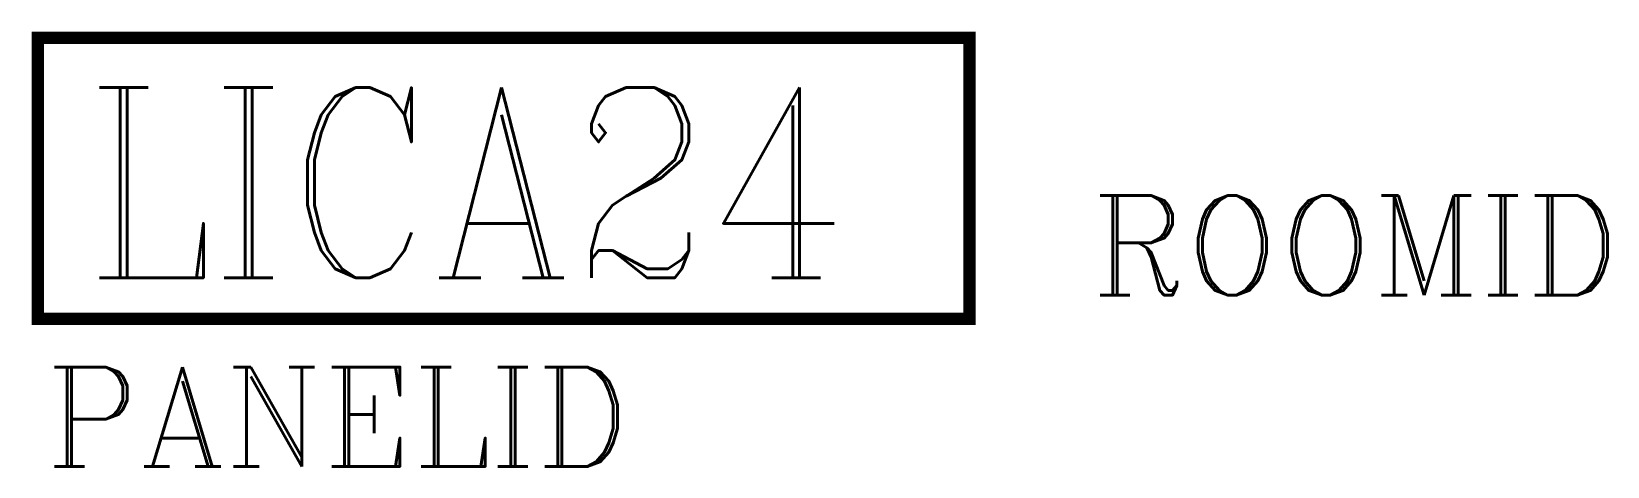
# Model space of a CAD drawing. Header units: inches. Extents: x 2.2 to 97.2, y -7.1 to 19.2.
import ezdxf
from ezdxf.enums import TextEntityAlignment as Align

# ---------------------------------------------------------------- set-up
doc = ezdxf.new("R2010")
doc.units = ezdxf.units.IN
doc.header["$LTSCALE"] = 48
doc.header["$MEASUREMENT"] = 0
doc.styles.add('ROMANC', font='COMPLEX.SHX')
doc.styles.add('SIMPLEX85', font='SIMPLEX.shx', dxfattribs={"width": 0.85})

msp = doc.modelspace()

# ---------------------------------------------------------------- texts
at = {"style": 'ROMANC', "flags": 1}
msp.add_attdef('ROOMID', text='', height=6, dxfattribs=at).set_placement((66.134, 6.257), align=Align.MIDDLE_LEFT)
at = {"style": 'ROMANC'}
msp.add_attdef('PANELID', (3.084, -7.082), '', height=6, dxfattribs=at)

# ---------------------------------------------------------------- wipeouts: each hides what was drawn before it
at = {"linetype": 'Continuous'}
msp.add_wipeout([(58.781, 1.819), (2.586, 1.819), (2.586, 18.781), (58.781, 18.781)], dxfattribs=at)

# ---------------------------------------------------------------- next in the draw order: linework, layer by layer
at = {"linetype": 'Continuous', "const_width": 0.75}
msp.add_lwpolyline([(2.586, 18.781), (58.781, 18.781), (58.781, 1.819), (2.586, 1.819)], close=True, dxfattribs=at)

# ---------------------------------------------------------------- next in the draw order: texts
at = {"insert": (5.475, 15.778), "char_height": 11.475, "width": 31.71563, "attachment_point": 1, "style": 'SIMPLEX85'}
msp.add_mtext('{\\Fcomplex|c0;LICA24}', dxfattribs=at)

doc.saveas('drawing.dxf')
